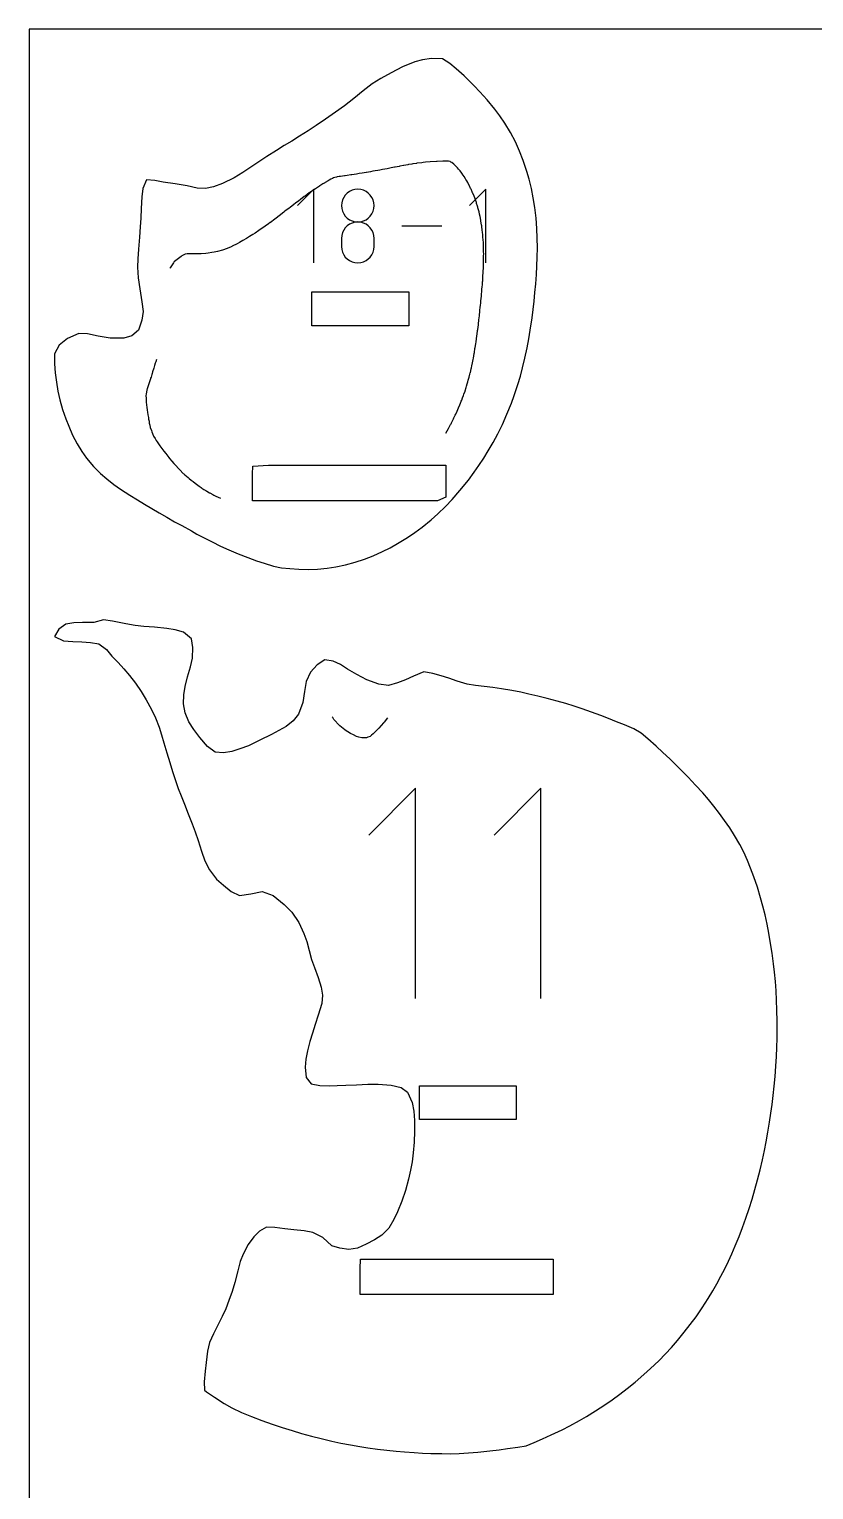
# Model space of a CAD drawing. Extents: x 0 to 300, y 0 to 147.
# Drawn here: x 0 to 49.5, y 55.2 to 147.3 of the extents above; entities that cross this region are included whole.
import ezdxf

# ---------------------------------------------------------------- set-up
doc = ezdxf.new("R2010")
doc.units = 0

msp = doc.modelspace()

# ---------------------------------------------------------------- linework, layer by layer
at = {"layer": 'annotation', "color": 1}
for p, q in [((20.279654, 138.133069), (20.046317, 138.099072)), ((20.356337, 138.145763), (20.279654, 138.133069)), ((20.640434, 138.1886), (20.356337, 138.145763)), ((20.816058, 138.218755), (20.640434, 138.1886)), ((20.991583, 138.246294), (20.816058, 138.218755)), ((21.243782, 138.28918), (20.991583, 138.246294)), ((21.260616, 138.291847), (21.243782, 138.28918)), ((21.277226, 138.294563), (21.260616, 138.291847)), ((21.533776, 138.338122), (21.277226, 138.294563)), ((21.667013, 138.36065), (21.533776, 138.338122)), ((21.823746, 138.388552), (21.667013, 138.36065)), ((21.987648, 138.417204), (21.823746, 138.388552)), ((22.12551, 138.442771), (21.987648, 138.417204)), ((22.288811, 138.472052), (22.12551, 138.442771)), ((22.439049, 138.501166), (22.288811, 138.472052)), ((22.573057, 138.525551), (22.439049, 138.501166)), ((22.753021, 138.561003), (22.573057, 138.525551)), ((22.83246, 138.575501), (22.753021, 138.561003)), ((23.049534, 138.618514), (22.83246, 138.575501)), ((23.083431, 138.624587), (23.049534, 138.618514)), ((23.338765, 138.674618), (23.083431, 138.624587)), ((23.34246, 138.675292), (23.338765, 138.674618)), ((23.377205, 138.681915), (23.34246, 138.675292)), ((23.606788, 138.725141), (23.377205, 138.681915)), ((23.629313, 138.72973), (23.606788, 138.725141)), ((23.873572, 138.773821), (23.629313, 138.72973)), ((23.915856, 138.782124), (23.873572, 138.773821)), ((24.144036, 138.820136), (23.915856, 138.782124)), ((24.200357, 138.830406), (24.144036, 138.820136)), ((24.426822, 138.863998), (24.200357, 138.830406)), ((24.457061, 138.868775), (24.426822, 138.863998)), ((24.754868, 138.904754), (24.457061, 138.868775)), ((24.838518, 138.914948), (24.754868, 138.904754)), ((24.994866, 138.930675), (24.838518, 138.914948)), ((25.286952, 138.956522), (24.994866, 138.930675)), ((25.695135, 138.98476), (25.286952, 138.956522)), ((25.706868, 138.985359), (25.695135, 138.98476)), ((25.727862, 138.986157), (25.706868, 138.985359)), ((26.086797, 138.999495), (25.727862, 138.986157)), ((26.304523, 139.001522), (26.086797, 138.999495)), ((26.416889, 139.000264), (26.304523, 139.001522)), ((26.445442, 138.993932), (26.416889, 139.000264)), ((26.548911, 138.974404), (26.445442, 138.993932)), ((26.598863, 138.944218), (26.548911, 138.974404)), ((26.653762, 138.911985), (26.598863, 138.944218)), ((26.786812, 138.803348), (26.653762, 138.911985)), ((26.804222, 138.788411), (26.786812, 138.803348)), ((26.844308, 138.748183), (26.804222, 138.788411)), ((27.015432, 138.577575), (26.844308, 138.748183)), ((27.077, 138.505735), (27.015432, 138.577575)), ((27.174191, 138.387034), (27.077, 138.505735)), ((27.281674, 138.251056), (27.174191, 138.387034)), ((27.302883, 138.221137), (27.281674, 138.251056)), ((27.317681, 138.19964), (27.302883, 138.221137)), ((27.426249, 138.036727), (27.317681, 138.19964)), ((17.953784, 137.233511), (16.922269, 136.201705)), ((17.988341, 137.222747), (17.703171, 137.023643)), ((17.953784, 132.593585), (17.953784, 137.233511)), ((17.994972, 137.227116), (17.988341, 137.222747)), ((18.052675, 137.264662), (17.994972, 137.227116)), ((18.300648, 137.426418), (18.052675, 137.264662)), ((18.33132, 137.44631), (18.300648, 137.426418)), ((18.520582, 137.562734), (18.33132, 137.44631)), ((18.608512, 137.61694), (18.520582, 137.562734)), ((18.619335, 137.623262), (18.608512, 137.61694)), ((18.660643, 137.647713), (18.619335, 137.623262)), ((18.861483, 137.766839), (18.660643, 137.647713)), ((18.913572, 137.797669), (18.861483, 137.766839)), ((19.034262, 137.864207), (18.913572, 137.797669)), ((19.128578, 137.918447), (19.034262, 137.864207)), ((19.20207, 137.948539), (19.128578, 137.918447)), ((19.267564, 137.981377), (19.20207, 137.948539)), ((19.384164, 138.00316), (19.267564, 137.981377)), ((19.416959, 138.011308), (19.384164, 138.00316)), ((19.55687, 138.030894), (19.416959, 138.011308)), ((19.635959, 138.041219), (19.55687, 138.030894)), ((19.891179, 138.076559), (19.635959, 138.041219)), ((19.925077, 138.081002), (19.891179, 138.076559)), ((20.046317, 138.099072), (19.925077, 138.081002)), ((20.538957, 137.211204), (20.364749, 137.16327)), ((20.723962, 137.227837), (20.538957, 137.211204)), ((20.908966, 137.211204), (20.723962, 137.227837)), ((20.723962, 137.227837), (20.723962, 137.227837)), ((21.083175, 137.16327), (20.908966, 137.211204)), ((27.518419, 137.893826), (27.426249, 138.036727)), ((27.547145, 137.847708), (27.518419, 137.893826)), ((27.596453, 137.765541), (27.547145, 137.847708)), ((27.661111, 137.648169), (27.596453, 137.765541)), ((27.691775, 137.590791), (27.661111, 137.648169)), ((27.768755, 137.44047), (27.691775, 137.590791)), ((27.844145, 137.288154), (27.768755, 137.44047)), ((28.802951, 137.233511), (27.771436, 136.201705)), ((27.872493, 137.228297), (27.844145, 137.288154)), ((27.941054, 137.078132), (27.872493, 137.228297)), ((28.802951, 132.593585), (28.802951, 137.233511)), ((16.791815, 136.345382), (16.697054, 136.272951)), ((17.008411, 136.509729), (16.791815, 136.345382)), ((17.114605, 136.589634), (17.008411, 136.509729)), ((17.347478, 136.764231), (17.114605, 136.589634)), ((17.402763, 136.804972), (17.347478, 136.764231)), ((17.667257, 136.99823), (17.402763, 136.804972)), ((17.703171, 137.023643), (17.667257, 136.99823)), ((19.710236, 136.383436), (19.693611, 136.198941)), ((19.758161, 136.557266), (19.710236, 136.383436)), ((19.834455, 136.717484), (19.758161, 136.557266)), ((19.936189, 136.861142), (19.834455, 136.717484)), ((20.060436, 136.985291), (19.936189, 136.861142)), ((20.204265, 137.086983), (20.060436, 136.985291)), ((20.364749, 137.16327), (20.204265, 137.086983)), ((21.243658, 137.086983), (21.083175, 137.16327)), ((21.387488, 136.985291), (21.243658, 137.086983)), ((21.511734, 136.861142), (21.387488, 136.985291)), ((21.613469, 136.717484), (21.511734, 136.861142)), ((21.689763, 136.557266), (21.613469, 136.717484)), ((21.737687, 136.383436), (21.689763, 136.557266)), ((21.754313, 136.198941), (21.737687, 136.383436)), ((27.969927, 137.010775), (27.941054, 137.078132)), ((27.980251, 136.985959), (27.969927, 137.010775)), ((28.058394, 136.787548), (27.980251, 136.985959)), ((28.097172, 136.685767), (28.058394, 136.787548)), ((28.141478, 136.562373), (28.097172, 136.685767)), ((28.202046, 136.387384), (28.141478, 136.562373)), ((28.218798, 136.335721), (28.202046, 136.387384)), ((28.27308, 136.161788), (28.218798, 136.335721)), ((15.576823, 135.416503), (15.486415, 135.347074)), ((15.757789, 135.553763), (15.576823, 135.416503)), ((16.052935, 135.779811), (15.757789, 135.553763)), ((16.070838, 135.793425), (16.052935, 135.779811)), ((16.080944, 135.800985), (16.070838, 135.793425)), ((16.133477, 135.841113), (16.080944, 135.800985)), ((16.399213, 136.044714), (16.133477, 135.841113)), ((16.453565, 136.086975), (16.399213, 136.044714)), ((16.697054, 136.272951), (16.453565, 136.086975)), ((19.693611, 136.198941), (19.693611, 136.198941)), ((19.693611, 136.198941), (19.710246, 136.01358)), ((19.710246, 136.01358), (19.758194, 135.839075)), ((19.758194, 135.839075), (19.834519, 135.67835)), ((19.834519, 135.67835), (19.936285, 135.534329)), ((19.936285, 135.534329), (20.060556, 135.409937)), ((20.060556, 135.409937), (20.204395, 135.308097)), ((21.243529, 135.308097), (21.387368, 135.409937)), ((21.387368, 135.409937), (21.511639, 135.534329)), ((21.511639, 135.534329), (21.613405, 135.67835)), ((21.613405, 135.67835), (21.68973, 135.839075)), ((21.68973, 135.839075), (21.737678, 136.01358)), ((21.737678, 136.01358), (21.754313, 136.198941)), ((21.754313, 136.198941), (21.754313, 136.198941)), ((28.293664, 136.091939), (28.27308, 136.161788)), ((28.300865, 136.063855), (28.293664, 136.091939)), ((28.370201, 135.800134), (28.300865, 136.063855)), ((28.400602, 135.666061), (28.370201, 135.800134)), ((28.436826, 135.509523), (28.400602, 135.666061)), ((28.481416, 135.282458), (28.436826, 135.509523)), ((14.241945, 134.472571), (14.104751, 134.38674)), ((14.484655, 134.634069), (14.241945, 134.472571)), ((14.57652, 134.693638), (14.484655, 134.634069)), ((14.853482, 134.883704), (14.57652, 134.693638)), ((14.890689, 134.908969), (14.853482, 134.883704)), ((15.096293, 135.057549), (14.890689, 134.908969)), ((15.194105, 135.128207), (15.096293, 135.057549)), ((15.211923, 135.141718), (15.194105, 135.128207)), ((15.486415, 135.347074), (15.211923, 135.141718)), ((19.758161, 134.495332), (19.710236, 134.320894)), ((19.834455, 134.656006), (19.758161, 134.495332)), ((19.936189, 134.79999), (19.834455, 134.656006)), ((20.060436, 134.924358), (19.936189, 134.79999)), ((20.204265, 135.026183), (20.060436, 134.924358)), ((20.364749, 135.102539), (20.204265, 135.026183)), ((20.204395, 135.308097), (20.364866, 135.231734)), ((20.538957, 135.150498), (20.364749, 135.102539)), ((20.364866, 135.231734), (20.539034, 135.183772)), ((20.723962, 135.167135), (20.538957, 135.150498)), ((20.539034, 135.183772), (20.723962, 135.167135)), ((20.723962, 135.167135), (20.90889, 135.183772)), ((20.908966, 135.150508), (20.723962, 135.167135)), ((20.723962, 135.167135), (20.723962, 135.167135)), ((20.723962, 135.167135), (20.723962, 135.167135)), ((20.90889, 135.183772), (21.083058, 135.231734)), ((21.083175, 135.102572), (20.908966, 135.150508)), ((21.083058, 135.231734), (21.243529, 135.308097)), ((21.243658, 135.026248), (21.083175, 135.102572)), ((21.387488, 134.924454), (21.243658, 135.026248)), ((21.511734, 134.80011), (21.387488, 134.924454)), ((21.613469, 134.656135), (21.511734, 134.80011)), ((21.689763, 134.495449), (21.613469, 134.656135)), ((21.737687, 134.320971), (21.689763, 134.495449)), ((26.031754, 134.913548), (23.494722, 134.913548)), ((28.494184, 135.218784), (28.481416, 135.282458)), ((28.532871, 134.987409), (28.494184, 135.218784)), ((28.542197, 134.927356), (28.532871, 134.987409)), ((28.544171, 134.911885), (28.542197, 134.927356)), ((28.57998, 134.634674), (28.544171, 134.911885)), ((28.588094, 134.555452), (28.57998, 134.634674)), ((28.610543, 134.340492), (28.588094, 134.555452)), ((12.741312, 133.605462), (12.478042, 133.492345)), ((12.779566, 133.62173), (12.741312, 133.605462)), ((12.805524, 133.634899), (12.779566, 133.62173)), ((13.112039, 133.787576), (12.805524, 133.634899)), ((13.268521, 133.877223), (13.112039, 133.787576)), ((13.483779, 133.997172), (13.268521, 133.877223)), ((13.699552, 134.131955), (13.483779, 133.997172)), ((13.886253, 134.243922), (13.699552, 134.131955)), ((14.104751, 134.38674), (13.886253, 134.243922)), ((19.710236, 134.320894), (19.693611, 134.13562)), ((19.693611, 134.13562), (19.693611, 133.622336)), ((19.693611, 133.622336), (19.693611, 133.622336)), ((19.693611, 133.622336), (19.710246, 133.437074)), ((21.737678, 133.437074), (21.754313, 133.622336)), ((21.754313, 134.13562), (21.737687, 134.320971)), ((21.754313, 133.622336), (21.754313, 134.13562)), ((21.754313, 134.13562), (21.754313, 134.13562)), ((28.620779, 134.211127), (28.610543, 134.340492)), ((28.634029, 134.047811), (28.620779, 134.211127)), ((28.643365, 133.883679), (28.634029, 134.047811)), ((28.650616, 133.759672), (28.643365, 133.883679)), ((28.657104, 133.571639), (28.650616, 133.759672)), ((28.660705, 133.472072), (28.657104, 133.571639)), ((9.09764, 132.59345), (8.88348, 132.282939)), ((9.11562, 132.628847), (9.09764, 132.59345)), ((9.130322, 132.647897), (9.11562, 132.628847)), ((9.161654, 132.675352), (9.130322, 132.647897)), ((9.578231, 132.999932), (9.161654, 132.675352)), ((9.628774, 133.033302), (9.578231, 132.999932)), ((9.659671, 133.047406), (9.628774, 133.033302)), ((9.846166, 133.130567), (9.659671, 133.047406)), ((9.95871, 133.150797), (9.846166, 133.130567)), ((10.034777, 133.162477), (9.95871, 133.150797)), ((10.194773, 133.156625), (10.034777, 133.162477)), ((10.225191, 133.158871), (10.194773, 133.156625)), ((10.368146, 133.154823), (10.225191, 133.158871)), ((10.441354, 133.151732), (10.368146, 133.154823)), ((10.45544, 133.150091), (10.441354, 133.151732)), ((10.706497, 133.159911), (10.45544, 133.150091)), ((10.770625, 133.1581), (10.706497, 133.159911)), ((10.851657, 133.162281), (10.770625, 133.1581)), ((11.137194, 133.190232), (10.851657, 133.162281)), ((11.282424, 133.207879), (11.137194, 133.190232)), ((11.518219, 133.243382), (11.282424, 133.207879)), ((11.663352, 133.273337), (11.518219, 133.243382)), ((11.87326, 133.312046), (11.663352, 133.273337)), ((12.184912, 133.393445), (11.87326, 133.312046)), ((12.188442, 133.394388), (12.184912, 133.393445)), ((12.193659, 133.396175), (12.188442, 133.394388)), ((12.478042, 133.492345), (12.193659, 133.396175)), ((19.710246, 133.437074), (19.758194, 133.262837)), ((19.758194, 133.262837), (19.834519, 133.102499)), ((19.834519, 133.102499), (19.936285, 132.958937)), ((19.936285, 132.958937), (20.060556, 132.835028)), ((20.060556, 132.835028), (20.204395, 132.733647)), ((20.204395, 132.733647), (20.364866, 132.657672)), ((20.364866, 132.657672), (20.539034, 132.609977)), ((20.539034, 132.609977), (20.723962, 132.593439)), ((20.723962, 132.593439), (20.90889, 132.609977)), ((20.723962, 132.593439), (20.723962, 132.593439)), ((20.90889, 132.609977), (21.083058, 132.657672)), ((21.083058, 132.657672), (21.243529, 132.733647)), ((21.243529, 132.733647), (21.387368, 132.835028)), ((21.387368, 132.835028), (21.511639, 132.958937)), ((21.511639, 132.958937), (21.613405, 133.102499)), ((21.613405, 133.102499), (21.68973, 133.262837)), ((21.68973, 133.262837), (21.737678, 133.437074)), ((28.658352, 132.581514), (28.659521, 132.646581)), ((28.659521, 132.646581), (28.662849, 132.913084)), ((28.663709, 133.263706), (28.660705, 133.472072)), ((28.662849, 132.913084), (28.663135, 133.021001)), ((28.663135, 133.021001), (28.665043, 133.179524)), ((28.665043, 133.179524), (28.663709, 133.263706)), ((8.88348, 132.282939), (8.870098, 132.259878)), ((28.602689, 131.467908), (28.617581, 131.684387)), ((28.617581, 131.684387), (28.62146, 131.752557)), ((28.62146, 131.752557), (28.634721, 131.982266)), ((28.634721, 131.982266), (28.637572, 132.044961)), ((28.637572, 132.044961), (28.648412, 132.28141)), ((28.648412, 132.28141), (28.650423, 132.342657)), ((28.650423, 132.342657), (28.658352, 132.581514)), ((28.533751, 130.624239), (28.549336, 130.793875)), ((28.549336, 130.793875), (28.558549, 130.904774)), ((28.558549, 130.904774), (28.574542, 131.091901)), ((28.574542, 131.091901), (28.581623, 131.185881)), ((28.581623, 131.185881), (28.597408, 131.388536)), ((28.597408, 131.388536), (28.602689, 131.467908)), ((28.452164, 129.790306), (28.463419, 129.894698)), ((28.463419, 129.894698), (28.480335, 130.066557)), ((28.480335, 130.066557), (28.493523, 130.194756)), ((28.493523, 130.194756), (28.50756, 130.344672)), ((28.50756, 130.344672), (28.522233, 130.494653)), ((28.522233, 130.494653), (28.533751, 130.624239)), ((28.334052, 128.72844), (28.365854, 128.996079)), ((28.365854, 128.996079), (28.393579, 129.244327)), ((28.393579, 129.244327), (28.399592, 129.295229)), ((28.399592, 129.295229), (28.423242, 129.516172)), ((28.423242, 129.516172), (28.432098, 129.594797)), ((28.432098, 129.594797), (28.452164, 129.790306)), ((28.235763, 127.980993), (28.251533, 128.096719)), ((28.251533, 128.096719), (28.283928, 128.336051)), ((28.283928, 128.336051), (28.290779, 128.38929)), ((28.290779, 128.38929), (28.328516, 128.683196)), ((28.328516, 128.683196), (28.329063, 128.687598)), ((28.329063, 128.687598), (28.334052, 128.72844)), ((28.075791, 126.931431), (28.117452, 127.186758)), ((28.117452, 127.186758), (28.127121, 127.246971)), ((28.127121, 127.246971), (28.164355, 127.490575)), ((28.164355, 127.490575), (28.183549, 127.617476)), ((28.183549, 127.617476), (28.20906, 127.794207)), ((28.20906, 127.794207), (28.235763, 127.980993)), ((7.948107, 126.258739), (7.903441, 126.12625)), ((7.983483, 126.356351), (7.948107, 126.258739)), ((8.028245, 126.505887), (7.983483, 126.356351)), ((27.917495, 126.102611), (27.95412, 126.280958)), ((27.95412, 126.280958), (27.995449, 126.490867)), ((27.995449, 126.490867), (28.012703, 126.581993)), ((28.012703, 126.581993), (28.065585, 126.871808)), ((28.065585, 126.871808), (28.067671, 126.883611)), ((28.067671, 126.883611), (28.075791, 126.931431)), ((7.647281, 125.27684), (7.592765, 125.10025)), ((7.660947, 125.313041), (7.647281, 125.27684)), ((7.685883, 125.39322), (7.660947, 125.313041)), ((7.736734, 125.557727), (7.685883, 125.39322)), ((7.752927, 125.621604), (7.736734, 125.557727)), ((7.780308, 125.720811), (7.752927, 125.621604)), ((7.851389, 125.949019), (7.780308, 125.720811)), ((7.903441, 126.12625), (7.851389, 125.949019)), ((27.695492, 125.191836), (27.750444, 125.388296)), ((27.750444, 125.388296), (27.796997, 125.572062)), ((27.796997, 125.572062), (27.818877, 125.662733)), ((27.818877, 125.662733), (27.824443, 125.684209)), ((27.824443, 125.684209), (27.873293, 125.904682)), ((27.873293, 125.904682), (27.891571, 125.981892)), ((27.891571, 125.981892), (27.917495, 126.102611)), ((7.375989, 124.306596), (7.366308, 124.220005)), ((7.390406, 124.450737), (7.375989, 124.306596)), ((7.448029, 124.669583), (7.390406, 124.450737)), ((7.452191, 124.685392), (7.448029, 124.669583)), ((7.462005, 124.711605), (7.452191, 124.685392)), ((7.541249, 124.959204), (7.462005, 124.711605)), ((7.592765, 125.10025), (7.541249, 124.959204)), ((27.416118, 124.303242), (27.489185, 124.505141)), ((27.489185, 124.505141), (27.493507, 124.517989)), ((27.493507, 124.517989), (27.49497, 124.521946)), ((27.49497, 124.521946), (27.562778, 124.739725)), ((27.562778, 124.739725), (27.585422, 124.80734)), ((27.585422, 124.80734), (27.629982, 124.963643)), ((27.629982, 124.963643), (27.670338, 125.095588)), ((27.670338, 125.095588), (27.695492, 125.191836)), ((7.366308, 124.220005), (7.369717, 124.047807)), ((7.369717, 124.047807), (7.370328, 123.945541)), ((7.370328, 123.945541), (7.379088, 123.824224)), ((7.379088, 123.824224), (7.395044, 123.626498)), ((7.395044, 123.626498), (7.409358, 123.500822)), ((7.409358, 123.500822), (7.434606, 123.300857)), ((27.036296, 123.349733), (27.078395, 123.451054)), ((27.078395, 123.451054), (27.166042, 123.648717)), ((27.166042, 123.648717), (27.170207, 123.659391)), ((27.170207, 123.659391), (27.181269, 123.685914)), ((27.181269, 123.685914), (27.254681, 123.874662)), ((27.254681, 123.874662), (27.283337, 123.943745)), ((27.283337, 123.943745), (27.336294, 124.089297)), ((27.336294, 124.089297), (27.393122, 124.235118)), ((27.393122, 124.235118), (27.416118, 124.303242)), ((7.434606, 123.300857), (7.452041, 123.177316)), ((7.452041, 123.177316), (7.480973, 123.008257)), ((7.480973, 123.008257), (7.51498, 122.844259)), ((7.51498, 122.844259), (7.527132, 122.742295)), ((7.527132, 122.742295), (7.557296, 122.608925)), ((7.557296, 122.608925), (7.574876, 122.481052)), ((7.574876, 122.481052), (7.607963, 122.349411)), ((26.60415, 122.447565), (26.633055, 122.503981)), ((26.633055, 122.503981), (26.755152, 122.747629)), ((26.755152, 122.747629), (26.792801, 122.828327)), ((26.792801, 122.828327), (26.873834, 122.99107)), ((26.873834, 122.99107), (26.901024, 123.04882)), ((26.901024, 123.04882), (26.985804, 123.24194)), ((26.985804, 123.24194), (27.036296, 123.349733)), ((7.607963, 122.349411), (7.63564, 122.213465)), ((7.63564, 122.213465), (7.70394, 122.013047)), ((7.70394, 122.013047), (7.725264, 121.944305)), ((7.725264, 121.944305), (7.77498, 121.83669)), ((7.77498, 121.83669), (7.843714, 121.673739)), ((7.843714, 121.673739), (7.940488, 121.509605)), ((26.28471, 121.864189), (26.442999, 122.148928)), ((26.442999, 122.148928), (26.578465, 122.39861)), ((26.578465, 122.39861), (26.60415, 122.447565)), ((7.940488, 121.509605), (8.008665, 121.386949)), ((8.008665, 121.386949), (8.068615, 121.303528)), ((8.068615, 121.303528), (8.231783, 121.059677)), ((8.231783, 121.059677), (8.364688, 120.890857)), ((8.364688, 120.890857), (8.495859, 120.714163)), ((8.495859, 120.714163), (8.609753, 120.572773)), ((8.609753, 120.572773), (8.744094, 120.402533)), ((8.744094, 120.402533), (8.801934, 120.329307)), ((8.801934, 120.329307), (8.854879, 120.266625)), ((8.854879, 120.266625), (8.994254, 120.098913)), ((8.994254, 120.098913), (9.12206, 119.948726)), ((9.12206, 119.948726), (9.242861, 119.813388)), ((9.242861, 119.813388), (9.418414, 119.621404)), ((9.418414, 119.621404), (9.504972, 119.533171)), ((9.504972, 119.533171), (9.720345, 119.320374)), ((9.720345, 119.320374), (9.761125, 119.283665)), ((9.761125, 119.283665), (9.817207, 119.233264)), ((9.817207, 119.233264), (9.923453, 119.14046)), ((9.923453, 119.14046), (10.019509, 119.05577)), ((10.019509, 119.05577), (10.098414, 118.992341)), ((10.098414, 118.992341), (10.221093, 118.891372)), ((10.221093, 118.891372), (10.282905, 118.842246)), ((10.282905, 118.842246), (10.332338, 118.801818)), ((10.332338, 118.801818), (10.471343, 118.697607)), ((10.471343, 118.697607), (10.63511, 118.569614)), ((10.63511, 118.569614), (10.72252, 118.507091)), ((10.72252, 118.507091), (10.843561, 118.42255)), ((10.843561, 118.42255), (10.898498, 118.381816)), ((10.898498, 118.381816), (11.023856, 118.30478)), ((11.023856, 118.30478), (11.136637, 118.229727)), ((11.136637, 118.229727), (11.202035, 118.193677)), ((11.202035, 118.193677), (11.378785, 118.09035)), ((11.378785, 118.09035), (11.380713, 118.08934)), ((11.380713, 118.08934), (11.387029, 118.085972)), ((11.387029, 118.085972), (11.57727, 117.9877)), ((11.57727, 117.9877), (11.637715, 117.955038)), ((11.637715, 117.955038), (11.773552, 117.888344)), ((11.773552, 117.888344), (11.913485, 117.817641)), ((11.913485, 117.817641), (12.060879, 117.74703)), ((19.141401, 103.936616), (19.116716, 103.975718)), ((19.195356, 103.844134), (19.141401, 103.936616)), ((19.220264, 103.80802), (19.195356, 103.844134)), ((19.25927, 103.755849), (19.220264, 103.80802)), ((19.520743, 103.476011), (19.25927, 103.755849)), ((19.597279, 103.396294), (19.520743, 103.476011)), ((19.907587, 103.152007), (19.597279, 103.396294)), ((19.918419, 103.143482), (19.907587, 103.152007)), ((19.922785, 103.14087), (19.918419, 103.143482)), ((20.269827, 102.917763), (19.922785, 103.14087)), ((21.98344, 103.193043), (21.759809, 102.954586)), ((22.028723, 103.237807), (21.98344, 103.193043)), ((22.061479, 103.26719), (22.028723, 103.237807)), ((22.196872, 103.427489), (22.061479, 103.26719)), ((22.34653, 103.597629), (22.196872, 103.427489)), ((22.365408, 103.618005), (22.34653, 103.597629)), ((22.380991, 103.634431), (22.365408, 103.618005)), ((22.590767, 103.911556), (22.380991, 103.634431)), ((20.453202, 102.832071), (20.269827, 102.917763)), ((20.633917, 102.741335), (20.453202, 102.832071)), ((20.786617, 102.696063), (20.633917, 102.741335)), ((20.976873, 102.645481), (20.786617, 102.696063)), ((21.146962, 102.640555), (20.976873, 102.645481)), ((21.264829, 102.641844), (21.146962, 102.640555)), ((21.365531, 102.680874), (21.264829, 102.641844)), ((21.503051, 102.73675), (21.365531, 102.680874)), ((21.53735, 102.768253), (21.503051, 102.73675)), ((21.59494, 102.818722), (21.53735, 102.768253)), ((21.691884, 102.901918), (21.59494, 102.818722)), ((21.759809, 102.954586), (21.691884, 102.901918)), ((24.361424, 99.466671), (21.415904, 96.52032)), ((24.361424, 86.217232), (24.361424, 99.466671)), ((32.275484, 99.466671), (29.329964, 96.52032)), ((32.275484, 86.217232), (32.275484, 99.466671))]:
    msp.add_line(p, q, dxfattribs=at)
at = {"layer": 'boundary', "color": 5}
for p, q in [((25.375322, 145.482523), (24.813446, 145.399159)), ((26.061183, 145.448415), (25.375322, 145.482523)), ((22.826651, 144.577469), (22.184592, 144.212855)), ((23.554499, 144.944973), (22.826651, 144.577469)), ((24.31801, 145.255246), (23.554499, 144.944973)), ((24.813446, 145.399159), (24.31801, 145.255246)), ((26.540881, 145.15642), (26.061183, 145.448415)), ((26.936932, 144.825676), (26.540881, 145.15642)), ((27.436537, 144.373963), (26.936932, 144.825676)), ((21.632998, 143.876764), (21.069021, 143.438109)), ((22.184592, 144.212855), (21.632998, 143.876764)), ((28.063064, 143.750668), (27.436537, 144.373963)), ((28.415184, 143.379679), (28.063064, 143.750668)), ((20.471907, 142.947532), (19.883253, 142.494343)), ((21.069021, 143.438109), (20.471907, 142.947532)), ((28.874631, 142.869482), (28.415184, 143.379679)), ((29.368318, 142.276376), (28.874631, 142.869482)), ((19.314403, 142.083508), (18.692842, 141.646841)), ((19.883253, 142.494343), (19.314403, 142.083508)), ((29.679047, 141.863436), (29.368318, 142.276376)), ((29.996006, 141.397538), (29.679047, 141.863436)), ((17.594234, 140.92363), (17.043941, 140.576064)), ((18.101846, 141.249657), (17.594234, 140.92363)), ((18.692842, 141.646841), (18.101846, 141.249657)), ((30.351547, 140.807313), (29.996006, 141.397538)), ((16.082725, 139.980343), (15.597321, 139.680616)), ((16.55454, 140.271632), (16.082725, 139.980343)), ((17.043941, 140.576064), (16.55454, 140.271632)), ((30.663583, 140.2164), (30.351547, 140.807313)), ((30.932437, 139.631769), (30.663583, 140.2164)), ((14.981399, 139.2954), (14.417417, 138.919092)), ((15.597321, 139.680616), (14.981399, 139.2954)), ((31.163196, 139.048619), (30.932437, 139.631769)), ((31.394989, 138.357453), (31.163196, 139.048619)), ((13.4817, 138.292164), (12.922309, 137.960059)), ((13.976654, 138.620021), (13.4817, 138.292164)), ((14.417417, 138.919092), (13.976654, 138.620021)), ((31.535854, 137.868337), (31.394989, 138.357453)), ((7.17665, 137.268737), (7.105183, 136.747654)), ((7.40007, 137.817864), (7.17665, 137.268737)), ((7.932022, 137.787485), (7.40007, 137.817864)), ((8.459772, 137.687446), (7.932022, 137.787485)), ((9.207675, 137.576557), (8.459772, 137.687446)), ((9.961126, 137.443543), (9.207675, 137.576557)), ((10.588471, 137.289026), (9.961126, 137.443543)), ((11.120914, 137.277109), (10.588471, 137.289026)), ((11.628998, 137.385706), (11.120914, 137.277109)), ((12.194662, 137.600463), (11.628998, 137.385706)), ((12.922309, 137.960059), (12.194662, 137.600463)), ((31.678681, 137.275918), (31.535854, 137.868337)), ((31.795962, 136.682421), (31.678681, 137.275918)), ((7.105183, 136.747654), (7.060065, 136.018531)), ((31.891718, 136.071697), (31.795962, 136.682421)), ((7.038061, 135.415737), (7.007761, 134.858219)), ((7.060065, 136.018531), (7.038061, 135.415737)), ((31.968205, 135.40223), (31.891718, 136.071697)), ((32.018137, 134.760693), (31.968205, 135.40223)), ((7.007761, 134.858219), (6.958563, 134.218756)), ((32.045935, 134.142047), (32.018137, 134.760693)), ((6.958563, 134.218756), (6.894755, 133.453839)), ((32.055004, 133.542453), (32.045935, 134.142047)), ((32.048127, 132.958635), (32.055004, 133.542453)), ((6.852666, 132.851968), (6.838381, 132.316455)), ((6.894755, 133.453839), (6.852666, 132.851968)), ((32.027567, 132.387546), (32.048127, 132.958635)), ((6.838381, 132.316455), (6.871756, 131.655408)), ((31.952127, 131.271311), (31.996734, 131.852693)), ((31.996734, 131.852693), (32.027567, 132.387546)), ((6.871756, 131.655408), (6.970442, 130.944655)), ((6.970442, 130.944655), (7.110975, 130.136734)), ((31.901187, 130.721803), (31.952127, 131.271311)), ((7.110975, 130.136734), (7.181067, 129.513682)), ((31.783979, 129.660641), (31.843655, 130.175363)), ((31.843655, 130.175363), (31.901187, 130.721803)), ((7.094182, 128.972571), (6.887299, 128.355987)), ((7.181067, 129.513682), (7.094182, 128.972571)), ((31.604959, 128.349056), (31.713573, 129.119879)), ((31.713573, 129.119879), (31.783979, 129.660641)), ((3.12152, 128.14508), (2.411437, 127.814095)), ((3.683761, 128.119551), (3.12152, 128.14508)), ((4.345827, 127.968225), (3.683761, 128.119551)), ((6.477836, 127.993514), (5.965311, 127.851262)), ((6.887299, 128.355987), (6.477836, 127.993514)), ((31.516424, 127.807822), (31.604959, 128.349056)), ((1.885519, 127.410436), (1.591619, 126.847489)), ((2.411437, 127.814095), (1.885519, 127.410436)), ((5.115043, 127.839981), (4.345827, 127.968225)), ((5.965311, 127.851262), (5.115043, 127.839981)), ((31.264972, 126.585996), (31.403335, 127.229857)), ((31.403335, 127.229857), (31.516424, 127.807822)), ((1.591619, 126.847489), (1.599854, 126.231291)), ((1.599854, 126.231291), (1.645508, 125.657145)), ((31.117744, 125.965727), (31.264972, 126.585996)), ((1.645508, 125.657145), (1.718706, 125.075902)), ((30.829432, 124.929198), (30.982375, 125.450092)), ((30.982375, 125.450092), (31.117744, 125.965727)), ((1.718706, 125.075902), (1.816123, 124.493812)), ((1.816123, 124.493812), (1.938013, 123.947739)), ((30.598331, 124.232131), (30.829432, 124.929198)), ((1.938013, 123.947739), (2.105775, 123.346911)), ((30.135298, 123.05474), (30.419525, 123.748474)), ((30.419525, 123.748474), (30.598331, 124.232131)), ((2.105775, 123.346911), (2.318451, 122.767847)), ((2.318451, 122.767847), (2.506352, 122.292203)), ((29.842837, 122.408367), (30.135298, 123.05474)), ((2.506352, 122.292203), (2.740867, 121.723654)), ((2.740867, 121.723654), (3.017482, 121.182117)), ((29.256338, 121.27015), (29.549949, 121.817687)), ((29.549949, 121.817687), (29.842837, 122.408367)), ((3.017482, 121.182117), (3.320673, 120.68999)), ((3.320673, 120.68999), (3.617928, 120.271153)), ((28.669431, 120.286428), (28.949849, 120.738801)), ((28.949849, 120.738801), (29.256338, 121.27015)), ((3.617928, 120.271153), (4.060492, 119.750888)), ((4.060492, 119.750888), (4.501271, 119.303565)), ((28.072667, 119.403782), (28.367084, 119.825065)), ((28.367084, 119.825065), (28.669431, 120.286428)), ((4.501271, 119.303565), (4.890375, 118.966651)), ((4.890375, 118.966651), (5.333022, 118.625735)), ((27.164166, 118.230758), (27.700977, 118.901394)), ((27.700977, 118.901394), (28.072667, 119.403782)), ((5.333022, 118.625735), (5.766358, 118.330778)), ((5.766358, 118.330778), (6.349817, 117.951783)), ((6.349817, 117.951783), (6.821594, 117.65749)), ((26.673045, 117.670447), (27.164166, 118.230758)), ((6.821594, 117.65749), (7.264432, 117.388376)), ((7.264432, 117.388376), (7.725962, 117.113379)), ((7.725962, 117.113379), (8.197393, 116.834877)), ((25.779891, 116.766639), (26.257855, 117.231376)), ((26.257855, 117.231376), (26.673045, 117.670447)), ((8.197393, 116.834877), (8.674041, 116.556341)), ((8.674041, 116.556341), (9.165794, 116.274737)), ((9.165794, 116.274737), (9.617593, 116.022853)), ((9.617593, 116.022853), (10.228022, 115.687802)), ((24.778167, 115.921453), (25.360824, 116.392644)), ((25.360824, 116.392644), (25.779891, 116.766639)), ((10.228022, 115.687802), (10.582401, 115.497)), ((10.582401, 115.497), (11.039635, 115.250741)), ((11.039635, 115.250741), (11.534642, 114.993879)), ((23.226097, 114.890932), (23.866987, 115.2872)), ((23.866987, 115.2872), (24.329735, 115.595455)), ((24.329735, 115.595455), (24.778167, 115.921453)), ((11.534642, 114.993879), (12.070124, 114.734295)), ((12.070124, 114.734295), (12.598261, 114.497539)), ((12.598261, 114.497539), (13.170925, 114.252709)), ((13.170925, 114.252709), (13.799369, 114.008583)), ((21.691714, 114.116305), (22.292707, 114.384791)), ((22.292707, 114.384791), (22.776611, 114.6305)), ((22.776611, 114.6305), (23.226097, 114.890932)), ((13.799369, 114.008583), (14.338606, 113.814652)), ((14.338606, 113.814652), (14.822171, 113.65583)), ((14.822171, 113.65583), (15.399501, 113.478125)), ((15.399501, 113.478125), (15.923743, 113.373151)), ((15.923743, 113.373151), (16.448181, 113.326751)), ((16.448181, 113.326751), (17.011548, 113.289061)), ((17.011548, 113.289061), (17.628771, 113.26651)), ((17.628771, 113.26651), (18.19422, 113.286625)), ((18.19422, 113.286625), (18.792051, 113.351158)), ((18.792051, 113.351158), (19.337007, 113.431146)), ((19.337007, 113.431146), (19.943387, 113.556424)), ((19.943387, 113.556424), (20.563619, 113.715303)), ((20.563619, 113.715303), (21.14304, 113.909819)), ((21.14304, 113.909819), (21.691714, 114.116305)), ((2.310363, 109.815946), (1.860158, 109.496529)), ((2.823873, 109.896905), (2.310363, 109.815946)), ((3.372163, 109.919222), (2.823873, 109.896905)), ((4.085897, 109.916142), (3.372163, 109.919222)), ((4.692292, 110.077994), (4.085897, 109.916142)), ((5.263872, 109.995119), (4.692292, 110.077994)), ((6.094492, 109.842306), (5.263872, 109.995119)), ((6.677095, 109.73637), (6.094492, 109.842306)), ((7.237497, 109.671329), (6.677095, 109.73637)), ((7.895676, 109.623941), (7.237497, 109.671329)), ((8.684209, 109.546333), (7.895676, 109.623941)), ((1.860158, 109.496529), (1.5875, 109.038659)), ((1.5875, 109.038659), (2.154233, 108.757306)), ((2.154233, 108.757306), (2.761104, 108.727465)), ((2.761104, 108.727465), (3.314471, 108.705163)), ((3.314471, 108.705163), (3.860941, 108.653908)), ((3.860941, 108.653908), (4.399262, 108.57874)), ((9.212416, 109.452232), (8.684209, 109.546333)), ((9.723313, 109.299796), (9.212416, 109.452232)), ((10.237054, 108.888054), (9.723313, 109.299796)), ((10.325234, 108.337951), (10.237054, 108.888054)), ((4.399262, 108.57874), (4.877848, 108.21742)), ((4.877848, 108.21742), (5.216737, 107.804084)), ((5.216737, 107.804084), (5.606868, 107.398347)), ((10.291643, 107.673031), (10.325234, 108.337951)), ((5.606868, 107.398347), (5.974708, 107.007054)), ((5.974708, 107.007054), (6.330828, 106.585628)), ((9.979394, 106.49694), (10.175758, 107.113341)), ((10.175758, 107.113341), (10.291643, 107.673031)), ((18.169147, 107.25552), (17.749978, 106.796144)), ((18.645545, 107.56098), (18.169147, 107.25552)), ((19.168391, 107.489097), (18.645545, 107.56098)), ((19.635652, 107.262214), (19.168391, 107.489097)), ((20.084005, 106.984951), (19.635652, 107.262214)), ((20.672639, 106.629964), (20.084005, 106.984951)), ((6.330828, 106.585628), (6.703205, 106.097124)), ((6.703205, 106.097124), (7.055656, 105.574732)), ((9.835462, 105.887367), (9.979394, 106.49694)), ((17.469614, 106.188744), (17.357156, 105.572083)), ((17.749978, 106.796144), (17.469614, 106.188744)), ((21.294322, 106.306567), (20.672639, 106.629964)), ((22.059757, 106.025302), (21.294322, 106.306567)), ((22.65496, 105.944667), (22.059757, 106.025302)), ((23.23764, 106.113192), (22.65496, 105.944667)), ((23.724127, 106.314217), (23.23764, 106.113192)), ((24.232439, 106.533575), (23.724127, 106.314217)), ((24.888991, 106.804691), (24.232439, 106.533575)), ((25.456864, 106.694382), (24.888991, 106.804691)), ((25.97939, 106.548223), (25.456864, 106.694382)), ((26.469213, 106.398774), (25.97939, 106.548223)), ((26.995082, 106.224944), (26.469213, 106.398774)), ((27.617994, 106.023949), (26.995082, 106.224944)), ((28.146035, 105.956559), (27.617994, 106.023949)), ((28.701623, 105.888518), (28.146035, 105.956559)), ((29.251605, 105.812086), (28.701623, 105.888518)), ((7.055656, 105.574732), (7.38783, 105.03876)), ((7.38783, 105.03876), (7.721515, 104.443328)), ((9.73717, 104.792843), (9.757369, 105.351087)), ((9.757369, 105.351087), (9.835462, 105.887367)), ((17.357156, 105.572083), (17.25451, 104.872252)), ((29.785884, 105.730341), (29.251605, 105.812086)), ((30.439181, 105.621396), (29.785884, 105.730341)), ((31.01218, 105.516736), (30.439181, 105.621396)), ((31.518442, 105.409582), (31.01218, 105.516736)), ((32.079415, 105.281418), (31.518442, 105.409582)), ((32.67927, 105.132112), (32.079415, 105.281418)), ((33.310532, 104.96247), (32.67927, 105.132112)), ((7.721515, 104.443328), (7.965671, 103.90739)), ((9.843984, 104.229858), (9.73717, 104.792843)), ((10.07453, 103.659673), (9.843984, 104.229858)), ((16.978537, 104.13047), (16.651629, 103.710237)), ((17.25451, 104.872252), (16.978537, 104.13047)), ((33.843732, 104.810215), (33.310532, 104.96247)), ((34.368842, 104.647231), (33.843732, 104.810215)), ((34.878453, 104.474505), (34.368842, 104.647231)), ((35.473161, 104.264497), (34.878453, 104.474505)), ((36.054088, 104.051406), (35.473161, 104.264497)), ((36.537763, 103.865624), (36.054088, 104.051406)), ((7.965671, 103.90739), (8.191918, 103.313024)), ((8.191918, 103.313024), (8.351442, 102.830534)), ((10.375655, 103.163009), (10.07453, 103.659673)), ((10.75369, 102.659553), (10.375655, 103.163009)), ((16.21361, 103.365932), (15.753787, 103.103607)), ((16.651629, 103.710237), (16.21361, 103.365932)), ((37.043385, 103.665547), (36.537763, 103.865624)), ((37.549892, 103.458446), (37.043385, 103.665547)), ((38.145293, 103.207919), (37.549892, 103.458446)), ((38.592083, 102.934274), (38.145293, 103.207919)), ((8.351442, 102.830534), (8.500444, 102.341114)), ((8.500444, 102.341114), (8.685802, 101.698273)), ((11.247203, 102.106895), (10.75369, 102.659553)), ((14.547675, 102.498158), (13.827569, 102.151529)), ((15.289573, 102.86296), (14.547675, 102.498158)), ((15.753787, 103.103607), (15.289573, 102.86296)), ((39.011981, 102.579873), (38.592083, 102.934274)), ((39.539015, 102.116362), (39.011981, 102.579873)), ((8.685802, 101.698273), (8.860228, 101.091261)), ((11.734661, 101.752311), (11.247203, 102.106895)), ((12.253395, 101.698328), (11.734661, 101.752311)), ((12.787067, 101.78601), (12.253395, 101.698328)), ((13.276944, 101.945189), (12.787067, 101.78601)), ((13.827569, 102.151529), (13.276944, 101.945189)), ((39.966825, 101.725169), (39.539015, 102.116362)), ((40.398937, 101.315804), (39.966825, 101.725169)), ((40.77669, 100.948439), (40.398937, 101.315804)), ((8.860228, 101.091261), (9.034982, 100.518044)), ((9.034982, 100.518044), (9.224977, 99.951466)), ((41.147822, 100.579861), (40.77669, 100.948439)), ((41.564388, 100.158723), (41.147822, 100.579861)), ((9.224977, 99.951466), (9.403181, 99.461861)), ((9.403181, 99.461861), (9.587065, 98.983412)), ((42.031525, 99.672528), (41.564388, 100.158723)), ((42.480545, 99.178536), (42.031525, 99.672528)), ((9.587065, 98.983412), (9.788946, 98.47095)), ((42.839986, 98.758157), (42.480545, 99.178536)), ((43.186539, 98.335911), (42.839986, 98.758157)), ((9.788946, 98.47095), (10.033533, 97.855977)), ((10.033533, 97.855977), (10.278626, 97.227414)), ((43.542425, 97.876123), (43.186539, 98.335911)), ((43.861856, 97.440044), (43.542425, 97.876123)), ((10.278626, 97.227414), (10.472516, 96.711356)), ((10.472516, 96.711356), (10.664302, 96.171578)), ((44.183783, 96.966723), (43.861856, 97.440044)), ((44.482541, 96.499765), (44.183783, 96.966723)), ((10.664302, 96.171578), (10.87752, 95.513313)), ((44.824292, 95.915899), (44.482541, 96.499765)), ((45.068229, 95.445911), (44.824292, 95.915899)), ((10.87752, 95.513313), (11.075438, 94.887761)), ((11.075438, 94.887761), (11.380481, 94.317199)), ((45.304606, 94.914324), (45.068229, 95.445911)), ((45.499101, 94.432974), (45.304606, 94.914324)), ((11.380481, 94.317199), (11.821204, 93.740901)), ((45.704626, 93.886244), (45.499101, 94.432974)), ((11.821204, 93.740901), (12.250326, 93.354137)), ((12.250326, 93.354137), (12.748114, 92.966241)), ((45.927801, 93.228039), (45.704626, 93.886244)), ((46.132345, 92.552983), (45.927801, 93.228039)), ((12.748114, 92.966241), (13.25889, 92.712217)), ((13.25889, 92.712217), (13.968926, 92.816119)), ((13.968926, 92.816119), (14.683893, 92.968739)), ((14.683893, 92.968739), (15.385662, 92.705175)), ((15.385662, 92.705175), (16.072904, 92.140144)), ((16.072904, 92.140144), (16.566144, 91.655019)), ((46.277203, 92.029619), (46.132345, 92.552983)), ((16.566144, 91.655019), (17.016321, 91.000779)), ((46.413384, 91.487871), (46.277203, 92.029619)), ((46.54249, 90.903577), (46.413384, 91.487871)), ((17.016321, 91.000779), (17.327594, 90.305086)), ((17.327594, 90.305086), (17.501982, 89.810495)), ((46.654732, 90.330953), (46.54249, 90.903577)), ((46.764311, 89.690087), (46.654732, 90.330953)), ((17.501982, 89.810495), (17.666867, 89.231922)), ((46.855693, 89.081115), (46.764311, 89.690087)), ((17.666867, 89.231922), (17.810936, 88.67838)), ((17.810936, 88.67838), (17.985977, 88.161148)), ((46.945589, 88.390078), (46.855693, 89.081115)), ((17.985977, 88.161148), (18.220291, 87.53701)), ((18.220291, 87.53701), (18.423366, 86.923029)), ((47.003324, 87.880616), (46.945589, 88.390078)), ((47.061249, 87.280429), (47.003324, 87.880616)), ((18.423366, 86.923029), (18.506535, 86.418402)), ((47.10756, 86.692599), (47.061249, 87.280429)), ((47.141497, 86.118709), (47.10756, 86.692599)), ((18.454172, 85.907264), (18.231776, 85.155173)), ((18.506535, 86.418402), (18.454172, 85.907264)), ((47.16515, 85.485599), (47.141497, 86.118709)), ((18.231776, 85.155173), (18.037012, 84.583749)), ((47.176545, 84.783118), (47.16515, 85.485599)), ((47.176138, 84.27029), (47.176545, 84.783118)), ((17.864356, 84.038154), (17.708664, 83.512735)), ((18.037012, 84.583749), (17.864356, 84.038154)), ((47.16965, 83.70476), (47.176138, 84.27029)), ((17.546072, 82.926006), (17.449687, 82.38602)), ((17.708664, 83.512735), (17.546072, 82.926006)), ((47.128205, 82.550574), (47.153878, 83.129075)), ((47.153878, 83.129075), (47.16965, 83.70476)), ((17.449687, 82.38602), (17.405473, 81.877538)), ((47.090922, 81.939995), (47.128205, 82.550574)), ((17.405473, 81.877538), (17.46098, 81.234976)), ((17.46098, 81.234976), (17.79316, 80.836276)), ((46.987052, 80.686559), (47.042882, 81.307911)), ((47.042882, 81.307911), (47.090922, 81.939995)), ((17.79316, 80.836276), (18.321939, 80.719761)), ((18.321939, 80.719761), (18.923529, 80.713198)), ((18.923529, 80.713198), (19.431863, 80.723235)), ((19.431863, 80.723235), (19.980991, 80.747795)), ((19.980991, 80.747795), (20.63487, 80.779563)), ((20.63487, 80.779563), (21.367965, 80.806382)), ((21.367965, 80.806382), (22.01545, 80.812561)), ((22.01545, 80.812561), (22.823597, 80.751769)), ((22.823597, 80.751769), (23.455828, 80.613933)), ((23.455828, 80.613933), (23.865396, 80.310412)), ((23.865396, 80.310412), (24.144714, 79.665281)), ((46.925802, 80.095995), (46.987052, 80.686559)), ((24.144714, 79.665281), (24.254094, 79.12173)), ((46.784827, 78.989317), (46.859197, 79.537123)), ((46.859197, 79.537123), (46.925802, 80.095995)), ((24.254094, 79.12173), (24.298038, 78.52552)), ((24.298038, 78.52552), (24.299683, 77.858745)), ((46.595042, 77.793055), (46.697378, 78.413311)), ((46.697378, 78.413311), (46.784827, 78.989317)), ((24.299683, 77.858745), (24.271488, 77.147729)), ((46.487198, 77.188967), (46.595042, 77.793055)), ((24.221556, 76.493976), (24.15147, 75.919964)), ((24.271488, 77.147729), (24.221556, 76.493976)), ((46.245824, 76.037988), (46.376567, 76.630979)), ((46.376567, 76.630979), (46.487198, 77.188967)), ((24.15147, 75.919964), (24.060018, 75.39455)), ((46.095769, 75.410388), (46.245824, 76.037988)), ((23.930162, 74.823427), (23.732319, 74.100659)), ((24.060018, 75.39455), (23.930162, 74.823427)), ((45.766902, 74.164986), (45.933182, 74.774444)), ((45.933182, 74.774444), (46.095769, 75.410388)), ((23.732319, 74.100659), (23.508903, 73.432825)), ((45.592757, 73.567997), (45.766902, 74.164986)), ((23.232911, 72.762465), (23.002099, 72.29226)), ((23.508903, 73.432825), (23.232911, 72.762465)), ((45.20547, 72.362969), (45.405626, 72.966758)), ((45.405626, 72.966758), (45.592757, 73.567997)), ((23.002099, 72.29226), (22.676781, 71.740541)), ((44.998622, 71.780739), (45.20547, 72.362969)), ((14.164945, 71.18245), (13.810317, 70.70594)), ((14.517261, 71.551826), (14.164945, 71.18245)), ((14.956706, 71.80869), (14.517261, 71.551826)), ((15.490727, 71.777672), (14.956706, 71.80869)), ((16.126776, 71.70223), (15.490727, 71.777672)), ((16.701506, 71.640406), (16.126776, 71.70223)), ((17.333445, 71.577178), (16.701506, 71.640406)), ((17.883512, 71.46612), (17.333445, 71.577178)), ((18.511214, 71.146495), (17.883512, 71.46612)), ((19.092516, 70.625788), (18.511214, 71.146495)), ((21.78525, 71.000288), (21.263611, 70.720694)), ((22.236174, 71.303268), (21.78525, 71.000288)), ((22.676781, 71.740541), (22.236174, 71.303268)), ((44.534802, 70.616101), (44.779184, 71.208628)), ((44.779184, 71.208628), (44.998622, 71.780739)), ((13.50081, 70.101594), (13.302729, 69.632166)), ((13.810317, 70.70594), (13.50081, 70.101594)), ((19.584736, 70.477846), (19.092516, 70.625788)), ((20.154214, 70.391168), (19.584736, 70.477846)), ((20.698975, 70.483444), (20.154214, 70.391168)), ((21.263611, 70.720694), (20.698975, 70.483444)), ((44.10288, 69.65106), (44.319588, 70.125543)), ((44.319588, 70.125543), (44.534802, 70.616101)), ((13.302729, 69.632166), (13.148971, 69.053677)), ((43.628787, 68.703806), (43.867071, 69.16452)), ((43.867071, 69.16452), (44.10288, 69.65106)), ((12.966127, 68.310928), (12.794641, 67.744605)), ((13.148971, 69.053677), (12.966127, 68.310928)), ((43.109656, 67.780863), (43.3705, 68.23054)), ((43.3705, 68.23054), (43.628787, 68.703806)), ((12.794641, 67.744605), (12.597407, 67.166478)), ((42.446794, 66.716467), (42.814068, 67.294233)), ((42.814068, 67.294233), (43.109656, 67.780863)), ((12.39992, 66.653115), (12.173533, 66.164624)), ((12.597407, 67.166478), (12.39992, 66.653115)), ((42.062675, 66.151501), (42.446794, 66.716467)), ((11.856251, 65.539092), (11.616129, 65.066611)), ((12.173533, 66.164624), (11.856251, 65.539092)), ((41.320312, 65.175945), (41.694956, 65.658655)), ((41.694956, 65.658655), (42.062675, 66.151501)), ((11.369661, 64.518686), (11.243386, 63.979458)), ((11.616129, 65.066611), (11.369661, 64.518686)), ((40.50129, 64.203443), (40.893125, 64.649718)), ((40.893125, 64.649718), (41.320312, 65.175945)), ((11.243386, 63.979458), (11.161226, 63.268986)), ((39.703762, 63.382792), (40.134985, 63.818159)), ((40.134985, 63.818159), (40.50129, 64.203443)), ((11.104861, 62.728186), (11.044506, 62.053629)), ((11.161226, 63.268986), (11.104861, 62.728186)), ((38.770307, 62.503804), (39.188716, 62.886619)), ((39.188716, 62.886619), (39.703762, 63.382792)), ((11.044506, 62.053629), (11.059555, 61.517445)), ((37.711465, 61.628081), (38.219259, 62.033906)), ((38.219259, 62.033906), (38.770307, 62.503804)), ((11.059555, 61.517445), (11.179185, 61.425613)), ((11.179185, 61.425613), (11.680643, 61.080561)), ((11.680643, 61.080561), (12.294677, 60.687143)), ((36.30136, 60.595197), (36.765426, 60.918526)), ((36.765426, 60.918526), (37.245521, 61.269502)), ((37.245521, 61.269502), (37.711465, 61.628081)), ((12.294677, 60.687143), (12.78311, 60.414238)), ((12.78311, 60.414238), (13.388438, 60.122382)), ((13.388438, 60.122382), (14.016534, 59.856574)), ((14.016534, 59.856574), (14.666698, 59.606656)), ((34.69891, 59.606392), (35.141224, 59.86457)), ((35.141224, 59.86457), (35.713896, 60.215532)), ((35.713896, 60.215532), (36.30136, 60.595197)), ((14.666698, 59.606656), (15.319212, 59.375191)), ((15.319212, 59.375191), (15.956447, 59.164262)), ((15.956447, 59.164262), (16.576628, 58.971465)), ((16.576628, 58.971465), (17.184073, 58.793808)), ((32.927194, 58.700255), (33.609899, 59.026028)), ((33.609899, 59.026028), (34.104535, 59.277544)), ((34.104535, 59.277544), (34.69891, 59.606392)), ((17.184073, 58.793808), (17.80774, 58.622836)), ((17.80774, 58.622836), (18.412219, 58.468446)), ((18.412219, 58.468446), (19.09014, 58.308568)), ((19.09014, 58.308568), (19.651787, 58.189259)), ((19.651787, 58.189259), (20.266081, 58.070842)), ((20.266081, 58.070842), (20.861777, 57.967701)), ((30.821735, 57.929363), (31.335176, 58.009496)), ((31.335176, 58.009496), (31.857436, 58.22389)), ((31.857436, 58.22389), (32.373484, 58.448436)), ((32.373484, 58.448436), (32.927194, 58.700255)), ((20.861777, 57.967701), (21.364243, 57.889273)), ((21.364243, 57.889273), (21.964789, 57.805317)), ((21.964789, 57.805317), (22.562435, 57.733367)), ((22.562435, 57.733367), (23.143649, 57.674505)), ((23.143649, 57.674505), (23.681086, 57.630192)), ((23.681086, 57.630192), (24.274612, 57.590084)), ((24.274612, 57.590084), (24.799163, 57.56209)), ((24.799163, 57.56209), (25.339438, 57.538396)), ((25.339438, 57.538396), (26.024232, 57.52156)), ((26.024232, 57.52156), (26.542039, 57.520185)), ((26.542039, 57.520185), (27.119044, 57.537745)), ((27.119044, 57.537745), (27.699353, 57.571453)), ((27.699353, 57.571453), (28.300258, 57.620124)), ((28.300258, 57.620124), (29.055102, 57.699279)), ((29.055102, 57.699279), (29.63826, 57.769511)), ((29.63826, 57.769511), (30.171273, 57.839559)), ((30.171273, 57.839559), (30.821735, 57.929363))]:
    msp.add_line(p, q, dxfattribs=at)
at = {"layer": 'frame', "color": 5}
for p, q in [((299.72, 147.32), (0, 147.32)), ((0, 147.32), (0, 0))]:
    msp.add_line(p, q, dxfattribs=at)
at = {"layer": 'hole', "color": 5}
for p, q in [((17.836135, 128.625964), (17.836135, 130.759964)), ((17.836135, 130.759964), (23.938135, 130.759964)), ((23.938135, 130.759964), (23.938135, 128.625964)), ((23.938135, 128.625964), (17.836135, 128.625964)), ((14.092154, 119.270631), (14.095421, 119.780992)), ((14.095421, 119.780992), (15.083305, 119.83409)), ((15.083305, 119.83409), (15.985244, 119.833972)), ((15.985244, 119.833972), (17.024515, 119.833875)), ((17.024515, 119.833875), (17.580274, 119.833424)), ((17.580274, 119.833424), (18.542152, 119.832858)), ((18.542152, 119.832858), (19.632095, 119.832698)), ((19.632095, 119.832698), (20.933081, 119.83321)), ((20.933081, 119.83321), (22.362735, 119.833034)), ((22.362735, 119.833034), (23.560239, 119.832698)), ((23.560239, 119.832698), (24.083299, 119.832698)), ((24.083299, 119.832698), (25.553471, 119.832701)), ((25.553471, 119.832701), (26.280532, 119.832191)), ((26.280532, 119.832191), (26.280799, 119.120634)), ((14.092254, 118.705223), (14.092154, 119.270631)), ((26.280799, 119.120634), (26.280926, 118.551402)), ((14.092208, 118.128326), (14.092254, 118.705223)), ((14.093406, 117.593305), (14.092208, 118.128326)), ((26.280926, 118.551402), (26.281504, 117.823674)), ((15.341075, 117.596653), (14.093406, 117.593305)), ((15.772888, 117.596695), (15.341075, 117.596653)), ((16.395133, 117.59656), (15.772888, 117.596695)), ((17.131439, 117.596167), (16.395133, 117.59656)), ((18.097729, 117.595424), (17.131439, 117.596167)), ((18.923474, 117.595798), (18.097729, 117.595424)), ((20.048866, 117.596649), (18.923474, 117.595798)), ((20.636644, 117.596711), (20.048866, 117.596649)), ((22.685607, 117.596581), (20.636644, 117.596711)), ((23.983175, 117.595429), (22.685607, 117.596581)), ((24.693511, 117.596966), (23.983175, 117.595429)), ((25.235644, 117.596792), (24.693511, 117.596966)), ((25.75005, 117.596972), (25.235644, 117.596792)), ((26.281504, 117.823674), (25.75005, 117.596972)), ((24.609541, 78.579626), (24.609541, 80.713626)), ((24.609541, 80.713626), (30.711541, 80.713626)), ((30.711541, 80.713626), (30.711541, 78.579626)), ((30.711541, 78.579626), (24.609541, 78.579626)), ((20.86615, 68.399292), (20.866385, 69.162751)), ((20.866385, 69.162751), (20.886085, 69.785845)), ((20.886085, 69.785845), (21.695367, 69.786507)), ((21.695367, 69.786507), (22.309573, 69.786507)), ((22.309573, 69.786507), (23.904803, 69.78654)), ((23.904803, 69.78654), (25.557008, 69.786527)), ((25.557008, 69.786527), (26.74678, 69.786504)), ((26.74678, 69.786504), (29.456294, 69.786361)), ((29.456294, 69.786361), (30.268815, 69.786361)), ((30.268815, 69.786361), (31.356793, 69.786362)), ((31.356793, 69.786362), (32.493162, 69.786362)), ((32.493162, 69.786362), (33.054279, 69.786255)), ((33.054279, 69.786255), (33.05491, 68.568949)), ((20.866183, 67.720214), (20.86615, 68.399292)), ((33.05491, 68.568949), (33.055233, 67.551283)), ((20.866785, 67.551262), (20.866183, 67.720214)), ((21.820859, 67.551382), (20.866785, 67.551262)), ((22.613809, 67.55126), (21.820859, 67.551382)), ((23.166297, 67.551106), (22.613809, 67.55126)), ((24.69879, 67.550807), (23.166297, 67.551106)), ((25.622413, 67.551227), (24.69879, 67.550807)), ((26.879425, 67.551741), (25.622413, 67.551227)), ((27.681615, 67.551942), (26.879425, 67.551741)), ((29.062554, 67.551942), (27.681615, 67.551942)), ((29.900423, 67.551943), (29.062554, 67.551942)), ((31.255469, 67.551943), (29.900423, 67.551943)), ((32.213032, 67.551936), (31.255469, 67.551943)), ((33.055233, 67.551283), (32.213032, 67.551936))]:
    msp.add_line(p, q, dxfattribs=at)

doc.saveas('drawing.dxf')
